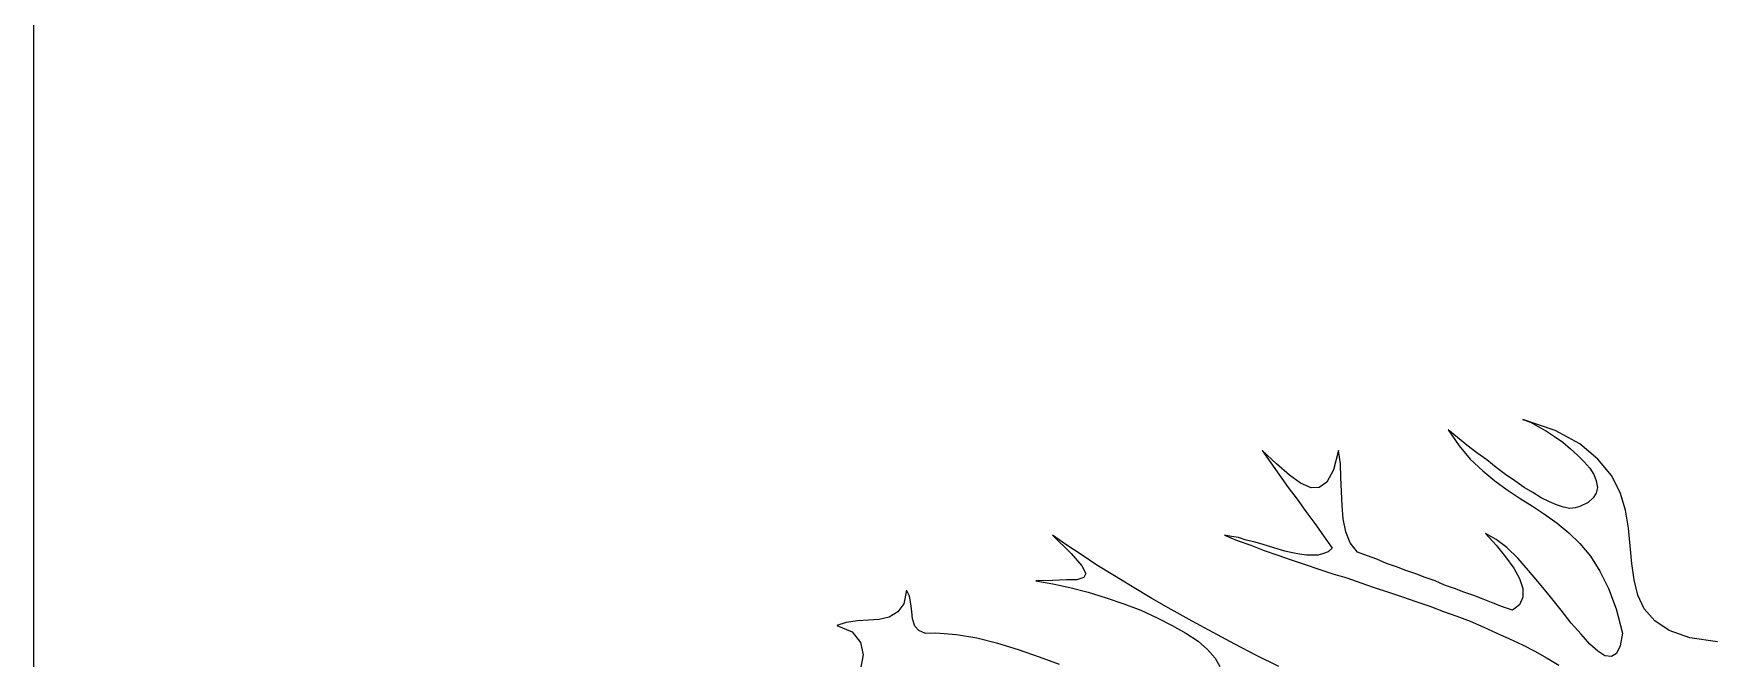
# Model space of a CAD drawing. Header units: millimetres. Extents: x -4017 to 59953, y -688 to 66564.
# Drawn here: x 46245 to 47337, y 13598 to 14005 of the extents above; entities that cross this region are included whole.
import ezdxf

# ---------------------------------------------------------------- set-up
doc = ezdxf.new("R2010")
doc.units = ezdxf.units.MM
doc.layers.add('www.cad-blocks.net', color=7, linetype='Continuous')

# ---------------------------------------------------------------- blocks, each defined once
blk = doc.blocks.new('A$C516926BB')
blk.add_line((48.7041, 38.5194), (48.7041, 0))
blk = doc.blocks.new('A$C12A9118A')
for p, q in [((0.8652, 1.7544), (0.8442, 1.7617)), ((0.8442, 1.7617), (0.8492, 1.7598)), ((0.8492, 1.7598), (0.8542, 1.7571)), ((0.8542, 1.7571), (0.8595, 1.754)), ((0.8016, 1.7498), (0.7955, 1.7548)), ((0.7955, 1.7548), (0.8027, 1.7445)), ((0.8077, 1.7449), (0.8016, 1.7498)), ((0.8595, 1.754), (0.8648, 1.7506)), ((0.8648, 1.7506), (0.8702, 1.7468)), ((0.8812, 1.7457), (0.8652, 1.7544)), ((0.8702, 1.7468), (0.8751, 1.7426)), ((0.6838, 1.7327), (0.6743, 1.7415)), ((0.6743, 1.7415), (0.68, 1.7334)), ((0.7242, 1.7415), (0.7208, 1.7289)), ((0.7253, 1.7327), (0.7242, 1.7415)), ((0.8027, 1.7445), (0.8099, 1.7357)), ((0.8141, 1.7399), (0.8077, 1.7449)), ((0.8099, 1.7357), (0.818, 1.7281)), ((0.8206, 1.7353), (0.8141, 1.7399)), ((0.8267, 1.7304), (0.8206, 1.7353)), ((0.8751, 1.7426), (0.8797, 1.7384)), ((0.8797, 1.7384), (0.8839, 1.7342)), ((0.893, 1.7357), (0.8812, 1.7457)), ((0.9018, 1.7251), (0.893, 1.7357)), ((0.68, 1.7334), (0.6857, 1.7254)), ((0.6922, 1.7254), (0.6838, 1.7327)), ((0.6857, 1.7254), (0.6914, 1.7174)), ((0.6994, 1.7201), (0.6922, 1.7254)), ((0.7208, 1.7289), (0.7166, 1.7209)), ((0.7257, 1.7239), (0.7253, 1.7327)), ((0.818, 1.7281), (0.8259, 1.7216)), ((0.8328, 1.7258), (0.8267, 1.7304)), ((0.8389, 1.7216), (0.8328, 1.7258)), ((0.8839, 1.7342), (0.8877, 1.73)), ((0.8877, 1.73), (0.8904, 1.7258)), ((0.8904, 1.7258), (0.8919, 1.7216)), ((0.9075, 1.714), (0.9018, 1.7251)), ((0.6914, 1.7174), (0.6971, 1.7098)), ((0.7063, 1.7171), (0.6994, 1.7201)), ((0.7116, 1.7174), (0.7063, 1.7171)), ((0.7166, 1.7209), (0.7116, 1.7174)), ((0.7261, 1.7148), (0.7257, 1.7239)), ((0.7265, 1.7056), (0.7261, 1.7148)), ((0.8259, 1.7216), (0.834, 1.7159)), ((0.834, 1.7159), (0.8423, 1.7102)), ((0.845, 1.7174), (0.8389, 1.7216)), ((0.8507, 1.714), (0.845, 1.7174)), ((0.8561, 1.7106), (0.8507, 1.714)), ((0.8919, 1.7136), (0.89, 1.7106)), ((0.8919, 1.7216), (0.8927, 1.7174)), ((0.8927, 1.7174), (0.8919, 1.7136)), ((0.911, 1.7026), (0.9075, 1.714)), ((0.6971, 1.7098), (0.7028, 1.7018)), ((0.7272, 1.6969), (0.7265, 1.7056)), ((0.8423, 1.7102), (0.8504, 1.7052)), ((0.8504, 1.7052), (0.8583, 1.6999)), ((0.8614, 1.7079), (0.8561, 1.7106)), ((0.866, 1.706), (0.8614, 1.7079)), ((0.8705, 1.7045), (0.866, 1.706)), ((0.8747, 1.7037), (0.8705, 1.7045)), ((0.8782, 1.7041), (0.8747, 1.7037)), ((0.8812, 1.7049), (0.8782, 1.7041)), ((0.8866, 1.7075), (0.8812, 1.7049)), ((0.89, 1.7106), (0.8866, 1.7075)), ((0.9129, 1.6908), (0.911, 1.7026)), ((0.7028, 1.7018), (0.7086, 1.6938)), ((0.7086, 1.6938), (0.7143, 1.6858)), ((0.7288, 1.6885), (0.7272, 1.6969)), ((0.8583, 1.6999), (0.8664, 1.6942)), ((0.8664, 1.6942), (0.874, 1.6877)), ((0.5466, 1.6801), (0.5378, 1.6862)), ((0.5378, 1.6862), (0.55, 1.6744)), ((0.6544, 1.6854), (0.6499, 1.6862)), ((0.6499, 1.6862), (0.6582, 1.6828)), ((0.659, 1.6847), (0.6544, 1.6854)), ((0.6582, 1.6828), (0.667, 1.6797)), ((0.664, 1.6831), (0.659, 1.6847)), ((0.6689, 1.682), (0.664, 1.6831)), ((0.6743, 1.6805), (0.6689, 1.682)), ((0.6792, 1.6789), (0.6743, 1.6805)), ((0.7143, 1.6858), (0.72, 1.6778)), ((0.7318, 1.6812), (0.7288, 1.6885)), ((0.7364, 1.6751), (0.7318, 1.6812)), ((0.8267, 1.6835), (0.8199, 1.6873)), ((0.8199, 1.6873), (0.8267, 1.6797)), ((0.8336, 1.6782), (0.8267, 1.6835)), ((0.874, 1.6877), (0.8812, 1.6809)), ((0.8812, 1.6809), (0.8881, 1.6725)), ((0.914, 1.6793), (0.9129, 1.6908)), ((0.5565, 1.6736), (0.5466, 1.6801)), ((0.55, 1.6744), (0.5569, 1.6664)), ((0.5668, 1.6668), (0.5565, 1.6736)), ((0.667, 1.6797), (0.6758, 1.6763)), ((0.6758, 1.6763), (0.6845, 1.6732)), ((0.6842, 1.6774), (0.6792, 1.6789)), ((0.6891, 1.6759), (0.6842, 1.6774)), ((0.6845, 1.6732), (0.6933, 1.6702)), ((0.6941, 1.6747), (0.6891, 1.6759)), ((0.6933, 1.6702), (0.7025, 1.6671)), ((0.6987, 1.674), (0.6941, 1.6747)), ((0.7032, 1.6732), (0.6987, 1.674)), ((0.707, 1.6732), (0.7032, 1.6732)), ((0.7109, 1.6732), (0.707, 1.6732)), ((0.7143, 1.6744), (0.7109, 1.6732)), ((0.7173, 1.6755), (0.7143, 1.6744)), ((0.72, 1.6778), (0.7173, 1.6755)), ((0.7429, 1.6728), (0.7364, 1.6751)), ((0.749, 1.6706), (0.7429, 1.6728)), ((0.7554, 1.6679), (0.749, 1.6706)), ((0.8267, 1.6797), (0.8328, 1.6721)), ((0.8328, 1.6721), (0.8382, 1.6648)), ((0.8408, 1.6713), (0.8336, 1.6782)), ((0.8477, 1.6633), (0.8408, 1.6713)), ((0.8881, 1.6725), (0.8942, 1.6629)), ((0.9151, 1.6679), (0.914, 1.6793)), ((0.5584, 1.6587), (0.5538, 1.6572)), ((0.5569, 1.6664), (0.5595, 1.6614)), ((0.5595, 1.6614), (0.5584, 1.6587)), ((0.5782, 1.6599), (0.5668, 1.6668)), ((0.59, 1.6526), (0.5782, 1.6599)), ((0.7025, 1.6671), (0.7112, 1.6641)), ((0.7112, 1.6641), (0.7204, 1.661)), ((0.7204, 1.661), (0.7295, 1.6584)), ((0.7619, 1.6656), (0.7554, 1.6679)), ((0.768, 1.6633), (0.7619, 1.6656)), ((0.7745, 1.661), (0.768, 1.6633)), ((0.7806, 1.6587), (0.7745, 1.661)), ((0.7871, 1.6565), (0.7806, 1.6587)), ((0.8382, 1.6648), (0.842, 1.658)), ((0.8549, 1.6549), (0.8477, 1.6633)), ((0.8942, 1.6629), (0.8999, 1.6515)), ((0.9167, 1.6572), (0.9151, 1.6679)), ((0.4429, 1.6504), (0.441, 1.6416)), ((0.4448, 1.6465), (0.4429, 1.6504)), ((0.5378, 1.6568), (0.5271, 1.6565)), ((0.5271, 1.6565), (0.5382, 1.6546)), ((0.5469, 1.6572), (0.5378, 1.6568)), ((0.5382, 1.6546), (0.5492, 1.6523)), ((0.5538, 1.6572), (0.5469, 1.6572)), ((0.5492, 1.6523), (0.5611, 1.6492)), ((0.5611, 1.6492), (0.5729, 1.6454)), ((0.6026, 1.645), (0.59, 1.6526)), ((0.7295, 1.6584), (0.7387, 1.6553)), ((0.7387, 1.6553), (0.7474, 1.6523)), ((0.7474, 1.6523), (0.7566, 1.6492)), ((0.7566, 1.6492), (0.7657, 1.6462)), ((0.7932, 1.6538), (0.7871, 1.6565)), ((0.7997, 1.6515), (0.7932, 1.6538)), ((0.8058, 1.6492), (0.7997, 1.6515)), ((0.8122, 1.6469), (0.8058, 1.6492)), ((0.842, 1.658), (0.8442, 1.6515)), ((0.8442, 1.6515), (0.8442, 1.6458)), ((0.8622, 1.6462), (0.8549, 1.6549)), ((0.8999, 1.6515), (0.9048, 1.6382)), ((0.9189, 1.6473), (0.9167, 1.6572)), ((0.441, 1.6416), (0.4372, 1.6363)), ((0.4456, 1.6416), (0.4448, 1.6465)), ((0.4463, 1.6366), (0.4456, 1.6416)), ((0.5729, 1.6454), (0.5843, 1.6416)), ((0.5843, 1.6416), (0.5954, 1.6374)), ((0.5954, 1.6374), (0.606, 1.6324)), ((0.6152, 1.6378), (0.6026, 1.645)), ((0.6289, 1.6302), (0.6152, 1.6378)), ((0.7657, 1.6462), (0.7745, 1.6431)), ((0.7745, 1.6431), (0.7836, 1.6401)), ((0.7836, 1.6401), (0.7924, 1.6366)), ((0.8183, 1.6446), (0.8122, 1.6469)), ((0.8248, 1.642), (0.8183, 1.6446)), ((0.8309, 1.6397), (0.8248, 1.642)), ((0.8374, 1.6374), (0.8309, 1.6397)), ((0.842, 1.6408), (0.8374, 1.6374)), ((0.8442, 1.6458), (0.842, 1.6408)), ((0.869, 1.6374), (0.8622, 1.6462)), ((0.8755, 1.629), (0.869, 1.6374)), ((0.9048, 1.6382), (0.909, 1.6225)), ((0.9231, 1.6382), (0.9189, 1.6473)), ((0.93, 1.6305), (0.9231, 1.6382)), ((0.4036, 1.6294), (0.3975, 1.6275)), ((0.3975, 1.6275), (0.4074, 1.6233)), ((0.4109, 1.6305), (0.4036, 1.6294)), ((0.4181, 1.6309), (0.4109, 1.6305)), ((0.425, 1.6313), (0.4181, 1.6309)), ((0.4315, 1.6328), (0.425, 1.6313)), ((0.4372, 1.6363), (0.4315, 1.6328)), ((0.4467, 1.6317), (0.4463, 1.6366)), ((0.4482, 1.6271), (0.4467, 1.6317)), ((0.4509, 1.6241), (0.4482, 1.6271)), ((0.606, 1.6324), (0.6159, 1.6275)), ((0.6159, 1.6275), (0.6247, 1.6225)), ((0.6426, 1.6229), (0.6289, 1.6302)), ((0.7924, 1.6366), (0.8012, 1.6336)), ((0.8012, 1.6336), (0.8099, 1.6302)), ((0.8099, 1.6302), (0.8187, 1.6263)), ((0.8187, 1.6263), (0.8271, 1.6225)), ((0.882, 1.6218), (0.8755, 1.629)), ((0.9395, 1.6241), (0.93, 1.6305)), ((0.4074, 1.6233), (0.4128, 1.6164)), ((0.4128, 1.6164), (0.4147, 1.6084)), ((0.4551, 1.6222), (0.4509, 1.6241)), ((0.462, 1.6225), (0.4551, 1.6222)), ((0.4753, 1.6214), (0.462, 1.6225)), ((0.4886, 1.6191), (0.4753, 1.6214)), ((0.5024, 1.6157), (0.4886, 1.6191)), ((0.5157, 1.6115), (0.5024, 1.6157)), ((0.6247, 1.6225), (0.6327, 1.6172)), ((0.6327, 1.6172), (0.6388, 1.6119)), ((0.6567, 1.6153), (0.6426, 1.6229)), ((0.6708, 1.608), (0.6567, 1.6153)), ((0.8271, 1.6225), (0.8355, 1.6187)), ((0.8355, 1.6187), (0.8439, 1.6149)), ((0.8877, 1.6153), (0.882, 1.6218)), ((0.893, 1.6107), (0.8877, 1.6153)), ((0.909, 1.6225), (0.9075, 1.6141)), ((0.9529, 1.6195), (0.9395, 1.6241)), ((0.9708, 1.6168), (0.9529, 1.6195)), ((0.4147, 1.6084), (0.4128, 1.5993)), ((0.5294, 1.6069), (0.5157, 1.6115)), ((0.5424, 1.602), (0.5294, 1.6069)), ((0.6388, 1.6119), (0.6438, 1.6061)), ((0.6438, 1.6061), (0.6468, 1.6008)), ((0.6853, 1.6008), (0.6708, 1.608)), ((0.8439, 1.6149), (0.8519, 1.6107)), ((0.8519, 1.6107), (0.8599, 1.6061)), ((0.8599, 1.6061), (0.8675, 1.6016)), ((0.8976, 1.6077), (0.893, 1.6107)), ((0.9018, 1.6073), (0.8976, 1.6077)), ((0.9052, 1.6092), (0.9018, 1.6073)), ((0.9075, 1.6141), (0.9052, 1.6092))]:
    blk.add_line(p, q)

msp = doc.modelspace()

# ---------------------------------------------------------------- block references
at = {"xscale": 1000, "yscale": 1000, "zscale": 1000}
msp.add_blockref('A$C12A9118A', (46370.9, 11992), dxfattribs=at)
at = {"layer": 'www.cad-blocks.net', "color": 155, "true_color": 0x546d8e, "xscale": 1000, "yscale": 1000, "zscale": 1000}
msp.add_blockref('A$C516926BB', (-2458.7, 9375.6), dxfattribs=at)

doc.saveas('drawing.dxf')
